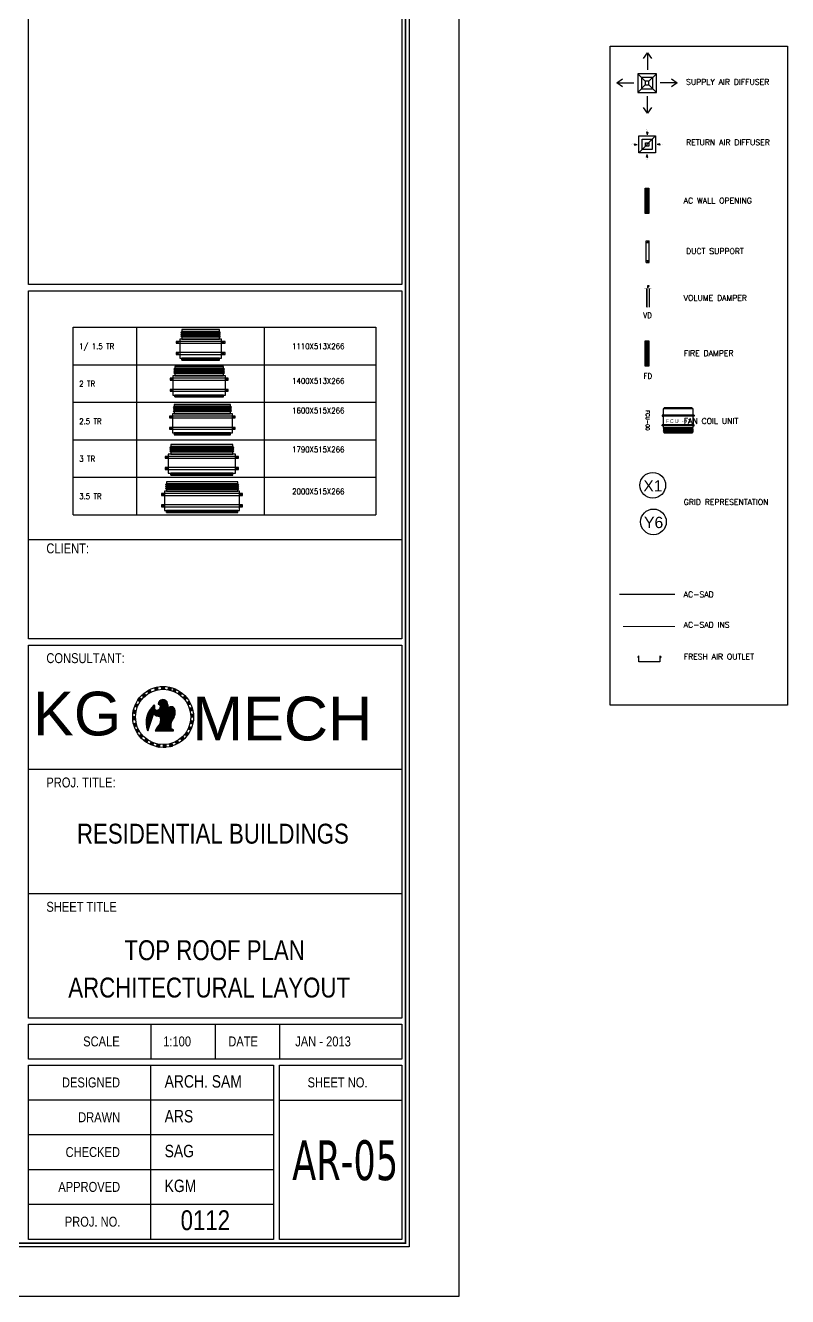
# Model space of a CAD drawing. Header units: millimetres. Extents: x -1288794 to 352264, y -1971533 to -1569871.
# Drawn here: x 64294 to 84600, y -1625558 to -1591667 of the extents above; entities that cross this region are included whole.
import ezdxf
from ezdxf.enums import TextEntityAlignment as Align

# ---------------------------------------------------------------- set-up
doc = ezdxf.new("R2010")
doc.units = ezdxf.units.MM
doc.header["$LTSCALE"] = 500
doc.linetypes.add('HIDDEN', pattern=[9.525, 6.35, -3.175])
doc.linetypes.add('HIDDEN2', pattern=[4.7625, 3.175, -1.5875])
for name, color, linetype in [('A-ANNO-SYMB', 33, 'Continuous'), ('A-ANNO-TEXT', 8, 'Continuous'), ('AC- SUIPPOR', 7, 'HIDDEN'), ('AC- VD', 5, 'Continuous'), ('AC-FAD', 6, 'Continuous'), ('AC-FAD TEXT', 6, 'Continuous'), ('AC-FD', 1, 'Continuous'), ('AC-HLTEXT', 100, 'Continuous'), ('AC-RAD DIFF', 12, 'Continuous'), ('AC-SAD', 3, 'Continuous'), ('AC-SAD TEXT', 3, 'Continuous'), ('AC-UNIT', 5, 'Continuous'), ('AC-WALL OPENING', 1, 'Continuous'), ('DAIMENTION', 32, 'Continuous'), ('DIFF- LE', 70, 'Continuous'), ('FCU-AC', 160, 'Continuous'), ('L1-E014-C22-VAC (08-08-2010)$0$ETA-AC-DAMPER', 4, 'Continuous'), ('LOGO LINE', 7, 'Continuous'), ('LOGO1LINE', 7, 'Continuous'), ('M-HANGER', 30, 'Continuous'), ('TEXT', 4, 'Continuous'), ('WALL', 42, 'Continuous')]:
    doc.layers.add(name, color=color, linetype=linetype)
doc.layers.add('FCU-BOX', color=4, linetype='Continuous', lineweight=20)
doc.layers.add('INSULATION', color=1, linetype='Continuous', lineweight=5)
doc.styles.add('ISTILO', font='sanss___.ttf', dxfattribs={"width": 0.8, "height": 400})
doc.styles.add('MKL', font='swisse.ttf')
doc.styles.add('ROMAND', font='romand')
doc.styles.add('ROMANS', font='romans.shx', dxfattribs={"width": 0.8})
doc.styles.add('SANSSERIF', font='sas_____.pfb')
doc.styles.add('TAHOMA', font='tahoma.ttf', dxfattribs={"width": 0.7})
doc.dimstyles.new('100 of DIM2', dxfattribs={"dimscale": 0, "dimtxt": 200, "dimasz": 150, "dimexe": 75, "dimexo": 200, "dimgap": 75, "dimtad": 1, "dimdec": 0, "dimrnd": 5, "dimzin": 0, "dimdsep": 46, "dimtxsty": 'ROMANS', "dimblk": 'ARCHTICK', "dimcen": 100, "dimclrd": 94, "dimclre": 94, "dimclrt": 2, "dimadec": 0, "dimazin": 0, "dimtfac": 1, "dimtdec": 0, "dimtofl": 0, "dimtmove": 2, "dimatfit": 3, "dimldrblk": 'OPEN90', "dimfxl": 75, "dimtolj": 1, "dimtzin": 0, "dimarcsym": 0})

# ---------------------------------------------------------------- blocks, each defined once
blk = doc.blocks.new('fcu 3.5 tr')
at = {"layer": 'FCU-AC'}
h = blk.add_hatch(dxfattribs=at)
h.set_pattern_fill('NET', color=3)
h.paths.add_polyline_path([(100970, -1580238), (99070, -1580238), (99070, -1580288), (100970, -1580288)])
for p, q in [((99045, -1579550), (99070, -1579525)), ((100995, -1579550), (99045, -1579550)), ((99045, -1579550), (99070, -1579575)), ((99045, -1579600), (99070, -1579575)), ((100995, -1579600), (99045, -1579600)), ((99045, -1579600), (99070, -1579625)), ((99045, -1579650), (99070, -1579625)), ((100970, -1579525), (99070, -1579525)), ((100970, -1579575), (99070, -1579575)), ((100970, -1579575), (99070, -1579575)), ((100970, -1579625), (99070, -1579625)), ((100970, -1579625), (99070, -1579625)), ((100995, -1579550), (100970, -1579525)), ((100995, -1579550), (100970, -1579575)), ((100995, -1579600), (100970, -1579575)), ((100995, -1579600), (100970, -1579625)), ((100995, -1579650), (100970, -1579625)), ((100995, -1579650), (99045, -1579650)), ((99045, -1579650), (99070, -1579675)), ((100995, -1579650), (100970, -1579675))]:
    blk.add_line(p, q, dxfattribs=at)
at = {"layer": 'FCU-AC', "color": 1}
for p, q in [((100970, -1579475), (99070, -1579475)), ((99070, -1579475), (99070, -1579525)), ((99070, -1579525), (100970, -1579525)), ((100970, -1579525), (100970, -1579475)), ((100970, -1579675), (99070, -1579675)), ((99070, -1579675), (99070, -1579725)), ((99070, -1579725), (100970, -1579725)), ((100970, -1579725), (100970, -1579675))]:
    blk.add_line(p, q, dxfattribs=at)
at = {"layer": 'FCU-AC', "color": 6}
for points in [[(98945, -1579838), (101095, -1579838), (101095, -1579788), (98945, -1579788)], [(98945, -1580138), (101095, -1580138), (101095, -1580088), (98945, -1580088)]]:
    blk.add_lwpolyline(points, close=True, dxfattribs=at)
at = {"layer": 'FCU-AC'}
blk.add_lwpolyline([(99020, -1580238), (101020, -1580238), (101020, -1579725), (99020, -1579725)], close=True, dxfattribs=at)
at = {"layer": 'FCU-AC', "color": 3}
blk.add_lwpolyline([(99070, -1580288), (100970, -1580288), (100970, -1580238), (99070, -1580238)], close=True, dxfattribs=at)
at = {"layer": 'FCU-AC', "color": 6}
for centre in [(98982, -1579813), (101057, -1579813), (98982, -1580113), (101057, -1580113)]:
    blk.add_circle(centre, 12.5, dxfattribs=at)
blk = doc.blocks.new('fcu-1    1.5 tr')
h = blk.add_hatch()
h.set_pattern_fill('NET', color=3)
h.paths.add_polyline_path([(78733, -1589179), (77733, -1589179), (77733, -1589229), (78733, -1589229)])
at = {"color": 3}
blk.add_lwpolyline([(77733, -1589229), (78733, -1589229), (78733, -1589179), (77733, -1589179)], close=True, dxfattribs=at)
at = {"layer": 'FCU-AC', "color": 1}
for p, q in [((78733, -1588416), (77733, -1588416)), ((77733, -1588416), (77733, -1588466)), ((78733, -1588466), (78733, -1588416)), ((77733, -1588466), (78733, -1588466)), ((78733, -1588616), (77733, -1588616)), ((77733, -1588616), (77733, -1588666)), ((77733, -1588666), (78733, -1588666)), ((78733, -1588666), (78733, -1588616))]:
    blk.add_line(p, q, dxfattribs=at)
at = {"layer": 'FCU-AC'}
for p, q in [((78788, -1588666), (77678, -1588666)), ((77678, -1588666), (77678, -1589179)), ((78733, -1588466), (77733, -1588466)), ((78788, -1589179), (78788, -1588666)), ((77678, -1589179), (78788, -1589179))]:
    blk.add_line(p, q, dxfattribs=at)
at = {"layer": 'FCU-AC', "color": 5}
for p, q in [((77733, -1588466), (77708, -1588491)), ((78758, -1588491), (77708, -1588491)), ((77733, -1588516), (77708, -1588491)), ((77733, -1588516), (77708, -1588541)), ((78758, -1588541), (77708, -1588541)), ((77733, -1588566), (77708, -1588541)), ((77733, -1588566), (77708, -1588591)), ((78758, -1588591), (77708, -1588591)), ((77733, -1588616), (77708, -1588591)), ((78733, -1588516), (77733, -1588516)), ((78733, -1588566), (77733, -1588566)), ((78758, -1588491), (78733, -1588466)), ((78758, -1588491), (78733, -1588516)), ((78758, -1588541), (78733, -1588516)), ((78758, -1588541), (78733, -1588566)), ((78758, -1588591), (78733, -1588566)), ((78758, -1588591), (78733, -1588616))]:
    blk.add_line(p, q, dxfattribs=at)
at = {"layer": 'FCU-AC', "color": 2}
for p, q in [((78733, -1588516), (77733, -1588516)), ((78733, -1588566), (77733, -1588566))]:
    blk.add_line(p, q, dxfattribs=at)
at = {"layer": 'FCU-AC', "color": 6}
for points in [[(77583, -1588779), (78883, -1588779), (78883, -1588729), (77583, -1588729)], [(77583, -1589079), (78883, -1589079), (78883, -1589029), (77583, -1589029)]]:
    blk.add_lwpolyline(points, close=True, dxfattribs=at)
for centre in [(77629, -1588755), (78837, -1588755), (77629, -1589055), (78837, -1589055)]:
    blk.add_circle(centre, 12.5, dxfattribs=at)
blk = doc.blocks.new('fcu 2 tr')
h = blk.add_hatch()
h.set_pattern_fill('NET', color=3)
h.paths.add_polyline_path([(80954, -1588493), (79654, -1588493), (79654, -1588543), (80954, -1588543)])
at = {"layer": 'FCU-AC'}
for p, q in [((79654, -1587780), (79629, -1587805)), ((80954, -1587780), (79654, -1587780)), ((80954, -1587780), (80979, -1587805)), ((80979, -1587805), (79629, -1587805)), ((79654, -1587830), (79629, -1587805)), ((79654, -1587830), (79629, -1587855)), ((80979, -1587855), (79629, -1587855)), ((79654, -1587880), (79629, -1587855)), ((79654, -1587880), (79629, -1587905)), ((80979, -1587905), (79629, -1587905)), ((79654, -1587930), (79629, -1587905)), ((80954, -1587830), (79654, -1587830)), ((80954, -1587830), (79654, -1587830)), ((80954, -1587880), (79654, -1587880)), ((80954, -1587880), (79654, -1587880)), ((80954, -1587830), (80979, -1587805)), ((80954, -1587830), (80979, -1587855)), ((80954, -1587880), (80979, -1587855)), ((80954, -1587880), (80979, -1587905)), ((80954, -1587930), (80979, -1587905))]:
    blk.add_line(p, q, dxfattribs=at)
at = {"layer": 'FCU-AC', "color": 1}
for p, q in [((80954, -1587730), (79654, -1587730)), ((79654, -1587730), (79654, -1587780)), ((79654, -1587780), (80954, -1587780)), ((80954, -1587780), (80954, -1587730)), ((80954, -1587930), (79654, -1587930)), ((79654, -1587930), (79654, -1587980)), ((79654, -1587980), (80954, -1587980)), ((80954, -1587980), (80954, -1587930))]:
    blk.add_line(p, q, dxfattribs=at)
at = {"layer": 'FCU-AC', "color": 6}
for points in [[(79529, -1588093), (81079, -1588093), (81079, -1588043), (79529, -1588043)], [(79529, -1588393), (81079, -1588393), (81079, -1588343), (79529, -1588343)]]:
    blk.add_lwpolyline(points, close=True, dxfattribs=at)
at = {"layer": 'FCU-AC'}
blk.add_lwpolyline([(79604, -1588493), (81004, -1588493), (81004, -1587980), (79604, -1587980)], close=True, dxfattribs=at)
at = {"layer": 'FCU-AC', "color": 3}
blk.add_lwpolyline([(79654, -1588543), (80954, -1588543), (80954, -1588493), (79654, -1588493)], close=True, dxfattribs=at)
at = {"layer": 'FCU-AC', "color": 6}
for centre in [(79566, -1588068), (81041, -1588068), (79566, -1588368), (81041, -1588368)]:
    blk.add_circle(centre, 12.5, dxfattribs=at)
blk = doc.blocks.new('fcu 2.5 tr')
h = blk.add_hatch()
h.set_pattern_fill('NET', color=3)
h.paths.add_polyline_path([(83172, -1587743), (81672, -1587743), (81672, -1587793), (83172, -1587793)])
at = {"layer": 'FCU-AC'}
for p, q in [((81672, -1587030), (81647, -1587055)), ((83197, -1587055), (81647, -1587055)), ((81672, -1587080), (81647, -1587055)), ((81672, -1587080), (81647, -1587105)), ((83172, -1587030), (81672, -1587030)), ((83172, -1587080), (81672, -1587080)), ((83172, -1587080), (81672, -1587080)), ((83197, -1587055), (83172, -1587030)), ((83197, -1587055), (83172, -1587080)), ((83197, -1587105), (83172, -1587080)), ((83197, -1587105), (81647, -1587105)), ((81672, -1587130), (81647, -1587105)), ((81672, -1587130), (81647, -1587155)), ((83197, -1587155), (81647, -1587155)), ((81672, -1587180), (81647, -1587155)), ((83172, -1587130), (81672, -1587130)), ((83172, -1587130), (81672, -1587130)), ((83197, -1587105), (83172, -1587130)), ((83197, -1587155), (83172, -1587130)), ((83197, -1587155), (83172, -1587180))]:
    blk.add_line(p, q, dxfattribs=at)
at = {"layer": 'FCU-AC', "color": 1}
for p, q in [((83172, -1586980), (81672, -1586980)), ((81672, -1586980), (81672, -1587030)), ((81672, -1587030), (83172, -1587030)), ((83172, -1587030), (83172, -1586980)), ((83172, -1587180), (81672, -1587180)), ((81672, -1587180), (81672, -1587230)), ((81672, -1587230), (83172, -1587230)), ((83172, -1587230), (83172, -1587180))]:
    blk.add_line(p, q, dxfattribs=at)
at = {"layer": 'FCU-AC', "color": 6}
for points in [[(81547, -1587343), (83297, -1587343), (83297, -1587293), (81547, -1587293)], [(81547, -1587643), (83297, -1587643), (83297, -1587593), (81547, -1587593)]]:
    blk.add_lwpolyline(points, close=True, dxfattribs=at)
at = {"layer": 'FCU-AC'}
blk.add_lwpolyline([(81622, -1587743), (83222, -1587743), (83222, -1587230), (81622, -1587230)], close=True, dxfattribs=at)
at = {"layer": 'FCU-AC', "color": 3}
blk.add_lwpolyline([(81672, -1587793), (83172, -1587793), (83172, -1587743), (81672, -1587743)], close=True, dxfattribs=at)
at = {"layer": 'FCU-AC', "color": 6}
for centre in [(81584, -1587318), (83259, -1587318), (81584, -1587618), (83259, -1587618)]:
    blk.add_circle(centre, 12.5, dxfattribs=at)
blk = doc.blocks.new('fcu 3 tr')
h = blk.add_hatch()
h.set_pattern_fill('NET', color=3)
h.paths.add_polyline_path([(86304, -1585367), (84654, -1585367), (84654, -1585417), (86304, -1585417)])
at = {"layer": 'FCU-AC'}
for p, q in [((84654, -1584654), (84629, -1584679)), ((86329, -1584679), (84629, -1584679)), ((84654, -1584704), (84629, -1584679)), ((84654, -1584704), (84629, -1584729)), ((86329, -1584729), (84629, -1584729)), ((84654, -1584754), (84629, -1584729)), ((86304, -1584654), (84654, -1584654)), ((86304, -1584704), (84654, -1584704)), ((86304, -1584704), (84654, -1584704)), ((86304, -1584654), (86329, -1584679)), ((86304, -1584704), (86329, -1584679)), ((86304, -1584704), (86329, -1584729)), ((86304, -1584754), (86329, -1584729)), ((84654, -1584754), (84629, -1584779)), ((86329, -1584779), (84629, -1584779)), ((84654, -1584804), (84629, -1584779)), ((86304, -1584754), (84654, -1584754)), ((86304, -1584754), (84654, -1584754)), ((86304, -1584754), (86329, -1584779)), ((86304, -1584804), (86329, -1584779))]:
    blk.add_line(p, q, dxfattribs=at)
at = {"layer": 'FCU-AC', "color": 1}
for p, q in [((86304, -1584604), (84654, -1584604)), ((84654, -1584604), (84654, -1584654)), ((84654, -1584654), (86304, -1584654)), ((86304, -1584654), (86304, -1584604)), ((86304, -1584804), (84654, -1584804)), ((84654, -1584804), (84654, -1584854)), ((84654, -1584854), (86304, -1584854)), ((86304, -1584854), (86304, -1584804))]:
    blk.add_line(p, q, dxfattribs=at)
at = {"layer": 'FCU-AC', "color": 6}
for points in [[(84504, -1584967), (86454, -1584967), (86454, -1584917), (84504, -1584917)], [(84504, -1585267), (86454, -1585267), (86454, -1585217), (84504, -1585217)]]:
    blk.add_lwpolyline(points, close=True, dxfattribs=at)
at = {"layer": 'FCU-AC'}
blk.add_lwpolyline([(84584, -1585367), (86374, -1585367), (86374, -1584854), (84584, -1584854)], close=True, dxfattribs=at)
at = {"layer": 'FCU-AC', "color": 3}
blk.add_lwpolyline([(84654, -1585417), (86304, -1585417), (86304, -1585367), (84654, -1585367)], close=True, dxfattribs=at)
at = {"layer": 'FCU-AC', "color": 6}
for centre in [(84544, -1584942), (86414, -1584942), (84544, -1585242), (86414, -1585242)]:
    blk.add_circle(centre, 12.5, dxfattribs=at)
blk = doc.blocks.new('R DIFF')
for points in [[(0, 483), (17, 555), (0, 555), (-17, 555)], [(-266, 225), (-338, 242), (-338, 225), (-338, 208)], [(266, 225), (337, 242), (337, 225), (337, 208)], [(0, -41), (17, -112), (0, -112), (-17, -112)]]:
    blk.add_hatch(color=1).paths.add_polyline_path(points)
at = {"color": 1}
blk.add_line((-225, 0), (225, 450), dxfattribs=at)
at = {"color": 1, "const_width": 2.25}
for points in [[(0, 712), (0, 640)], [(-18, 630), (0, 640)], [(22, 602), (-18, 630)], [(22, 602), (0, 593)], [(0, 593), (0, 555)], [(-494, 225), (-422, 225)], [(-413, 207), (-422, 225)], [(-385, 247), (-413, 207)], [(-385, 247), (-376, 225)], [(-376, 225), (-338, 225)], [(376, 225), (337, 225)], [(385, 247), (376, 225)], [(385, 247), (413, 207)], [(413, 207), (422, 225)], [(494, 225), (422, 225)], [(22, -160), (-18, -188)], [(-18, -188), (0, -197)], [(0, -151), (0, -112)], [(22, -160), (0, -151)], [(0, -269), (0, -197)]]:
    blk.add_lwpolyline(points, dxfattribs=at)
at = {"color": 1}
for points in [[(-225, 0), (-225, 450), (225, 450), (225, 0)], [(-135, 90), (-135, 360), (135, 360), (135, 90)], [(-45, 180), (-45, 270), (45, 270), (45, 180)]]:
    blk.add_lwpolyline(points, close=True, dxfattribs=at)
for points in [[(0, 555), (-17, 555), (0, 483)], [(0, 555), (17, 555), (0, 483)], [(-338, 225), (-338, 242), (-266, 225)], [(-338, 225), (-338, 208), (-266, 225)], [(337, 225), (337, 242), (266, 225)], [(337, 225), (337, 208), (266, 225)], [(0, -112), (-17, -112), (0, -41)], [(0, -112), (17, -112), (0, -41)]]:
    blk.add_lwpolyline(points, dxfattribs=at)
blk = doc.blocks.new('*U213')
at = {"layer": 'L1-E014-C22-VAC (08-08-2010)$0$ETA-AC-DAMPER', "color": 5}
for p, q in [((-33, 0), (-33, 500)), ((33, 0), (33, 500))]:
    blk.add_line(p, q, dxfattribs=at)
for points, const_width in [([(-91, 500), (91, 500)], 1.82), ([(0, 0), (0, 514)], 1.5), ([(-91, 0), (91, 0)], 1.82), ([(-48, 0), (-48, -20), (48, -20), (48, 0)], 1.5)]:
    blk.add_lwpolyline(points, dxfattribs=dict(at, const_width=const_width))
at = {"layer": 'L1-E014-C22-VAC (08-08-2010)$0$ETA-AC-DAMPER', "color": 5, "const_width": 1.82}
blk.add_lwpolyline([(75, 500), (75, 0), (-75, 0), (-75, 500)], close=True, dxfattribs=at)
at = {"layer": 'L1-E014-C22-VAC (08-08-2010)$0$ETA-AC-DAMPER', "color": 5}
blk.add_lwpolyline([(6, -20), (6, -62), (40, -62), (40, -72), (-6, -72), (-6, -20)], dxfattribs=at)
blk = doc.blocks.new('*U214')
at = {"color": 41, "linetype": 'HIDDEN2'}
for p, q in [((-38, -265), (-38, 313)), ((37, -265), (37, 313)), ((42, -265), (42, 313))]:
    blk.add_line(p, q, dxfattribs=at)
at = {"color": 41}
for p, q in [((42, 313), (-38, 313)), ((42, 263), (-38, 263)), ((42, -215), (-38, -215)), ((42, -265), (-38, -265))]:
    blk.add_line(p, q, dxfattribs=at)
for centre in [(0, 288), (0, -240)]:
    blk.add_circle(centre, 12.5, dxfattribs=at)
blk = doc.blocks.new('_ArchTick')
at = {"color": 0, "linetype": 'ByBlock', "const_width": 0.15}
blk.add_lwpolyline([(-0.5, -0.5), (0.5, 0.5)], dxfattribs=at)
blk = doc.blocks.new('A$C44FB0367')
at = {"layer": 'WALL', "ltscale": 30}
h = blk.add_hatch(dxfattribs=at)
h.set_pattern_fill('NET3', color=2, scale=100, style=0)
h.set_pattern_definition([(0, (19935.246, -11666.627), (0, 12.5), []), (60, (19935.246, -11666.627), (-10.8253175, 6.25), []), (120, (19935.246, -11666.627), (-10.8253175, -6.25), [])])
h.paths.add_polyline_path([(775, 250), (775, 275), (25, 275), (25, 250)])
at = {"layer": 'WALL', "color": 5, "ltscale": 30}
for p, q in [((25, 250), (25, 275)), ((25, 275), (775, 275)), ((775, 250), (775, 275))]:
    blk.add_line(p, q, dxfattribs=at)
at = {"layer": 'WALL', "color": 8, "ltscale": 30}
for p, q in [((25, -275), (0, -287.5)), ((0, -287.5), (25, -300)), ((25, -300), (0, -312.5)), ((0, -312.5), (25, -325)), ((25, -325), (0, -337.5)), ((0, -337.5), (25, -350)), ((25, -250), (25, -275)), ((25, -250), (25, -275)), ((25, -275), (775, -275)), ((25, -300), (775, -300)), ((25, -325), (775, -325)), ((775, -250), (775, -275)), ((775, -275), (800, -287.5)), ((800, -287.5), (775, -300)), ((775, -300), (800, -312.5)), ((800, -312.5), (775, -325)), ((775, -325), (800, -337.5)), ((800, -337.5), (775, -350)), ((25, -350), (0, -362.5)), ((0, -362.5), (25, -375)), ((25, -350), (775, -350)), ((25, -375), (775, -375)), ((25, -375), (25, -400)), ((25, -400), (775, -400)), ((775, -350), (800, -362.5)), ((800, -362.5), (775, -375)), ((775, -375), (775, -400))]:
    blk.add_line(p, q, dxfattribs=at)
at = {"layer": 'WALL', "color": 5, "ltscale": 30}
blk.add_lwpolyline([(0, 250), (800, 250), (800, -250), (0, -250)], close=True, dxfattribs=at)
blk = doc.blocks.new('A$C5F1D0244')
at = {"layer": 'AC- SUIPPOR', "ltscale": 5}
for p, q in [((-25, 425), (-25, -425)), ((0, 425), (0, -425))]:
    blk.add_line(p, q, dxfattribs=at)
at = {"layer": 'AC- SUIPPOR', "ltscale": 30}
for points in [[(-25, 400), (0, 400), (0, 425), (-25, 425)], [(-25, -400), (0, -400), (0, -425), (-25, -425)]]:
    blk.add_lwpolyline(points, close=True, dxfattribs=at)
for centre in [(-12.5, 412.5), (-12.5, -412.5)]:
    blk.add_circle(centre, 5, dxfattribs=at)
blk = doc.blocks.new('fcu 001')
at = {"ltscale": 30, "xscale": -1, "rotation": 270}
blk.add_blockref('A$C5F1D0244', (400, -168), dxfattribs=at)
at = {"ltscale": 30, "rotation": 270}
blk.add_blockref('A$C5F1D0244', (400, -449), dxfattribs=at)
at = {"layer": 'AC-UNIT', "color": 6, "ltscale": 30, "xscale": -1}
blk.add_blockref('A$C44FB0367', (800, -250), dxfattribs=at)
at = {"layer": 'TEXT', "color": 7, "ltscale": 30, "insert": (412, -326), "char_height": 100, "width": 1009.13, "attachment_point": 5}
blk.add_mtext('{\\fSansSerif|b0|i0|c2|p2;\\T1.3;FCU -03}', dxfattribs=at)
blk = doc.blocks.new('A$C14952670')
at = {"layer": 'AC-FAD', "linetype": 'ByBlock'}
for p, q in [((29, 136), (0, 105)), ((30, 159), (1, 128)), ((30, 0), (30, 159)), ((589, 0), (30, 0)), ((589, 159), (589, 0)), ((589, 159), (619, 129)), ((589, 144), (619, 114))]:
    blk.add_line(p, q, dxfattribs=at)
blk = doc.blocks.new('DIFF')
at = {"layer": 'DIFF- LE', "color": 4}
for p, q in [((0, 50), (-200, 250)), ((100, 50), (300, 250)), ((0, -50), (-200, -250)), ((100, -50), (300, -250))]:
    blk.add_line(p, q, dxfattribs=at)
for points in [[(-200, -250), (300, -250), (300, 250), (-200, 250)], [(-100, -150), (200, -150), (200, 150), (-100, 150)], [(0, -50), (100, -50), (100, 50), (0, 50)]]:
    blk.add_lwpolyline(points, close=True, dxfattribs=at)
for points in [[(58, 804), (58, 350)], [(-754, 8), (-300, 8)], [(854, 8), (400, 8)], [(58, -804), (58, -350)]]:
    blk.add_leader(points, dimstyle='100 of DIM2', override={"dimscale": 1, "dimtad": 0, "dimclrd": 4, "dimfxl": 0.2}, dxfattribs=at)

msp = doc.modelspace()

# ---------------------------------------------------------------- hatches: boundary and pattern name
h = msp.add_hatch()
h.set_pattern_fill('ANSI36', color=6, scale=36.666455, angle=38.57143, style=0)
h.set_pattern_definition([(83.57143, (69043.2913, -1612851.981), (-3.656445, 8.4835216), [11.458267, -2.291653, 0, -2.291653])])
h.paths.add_polyline_path([(67458, -1609469.3, 0.0225273), (67403, -1609517.4), (67448.9, -1609575, -0.0247745), (67503.7, -1609526.6)])
h = msp.add_hatch()
h.set_pattern_fill('ANSI36', color=6, scale=36.666455, angle=25.71429, style=0)
h.set_pattern_definition([(70.71429, (68404.6116, -1613023.313), (-1.677009, 9.0844575), [11.458267, -2.291653, 0, -2.291653])])
h.paths.add_polyline_path([(67611.7, -1609372.7, 0.0225273), (67547.4, -1609407.3), (67579.4, -1609473.7, -0.0247745), (67643.6, -1609438.8)])
h = msp.add_hatch()
h.set_pattern_fill('ANSI36', color=6, scale=36.666455, angle=167.14286, style=0)
h.set_pattern_definition([(212.14286, (69396.6434, -1607556.7464), (-4.352928, -8.148113), [11.458267, -2.291653, 0, -2.291653])])
h.paths.add_polyline_path([(67740.4, -1609323.8, -0.0225273), (67812.3, -1609310.8), (67828.7, -1609382.6, 0.0247745), (67756.7, -1609395.3)])
h = msp.add_hatch()
h.set_pattern_fill('ANSI36', color=6, scale=36.666455, angle=180, style=0)
h.set_pattern_definition([(225, (68798.113, -1607281.373), (-2.4306655, -8.91244), [11.458267, -2.291653, 0, -2.291653])])
h.paths.add_polyline_path([(67928.5, -1609292.4, -0.0225273), (68001.5, -1609295.7), (68001.5, -1609369.3, 0.0247745), (67928.5, -1609365.7)])
h = msp.add_hatch()
h.set_pattern_fill('ANSI36', color=6, scale=36.666455, angle=-167.14286, style=0)
h.set_pattern_definition([(237.85714, (68155.153, -1607151.5703), (-0.386519, -9.229861), [11.458267, -2.291653, 0, -2.291653])])
h.paths.add_polyline_path([(68115.8, -1609305.6, -0.0225273), (68186.2, -1609325.1), (68169.8, -1609396.9, 0.0247745), (68099.5, -1609377.1)])
h = msp.add_hatch()
h.set_pattern_fill('ANSI36', color=6, scale=36.666455, angle=-25.71429, style=0)
h.set_pattern_definition([(19.28571, (65955.7244, -1612268.7086), (6.056917, 6.975205), [11.458267, -2.291653, 0, -2.291653])])
h.paths.add_polyline_path([(68315.6, -1609372.7, 0.0225273), (68248.4, -1609344), (68216.4, -1609410.4, -0.0247745), (68283.7, -1609438.8)])
h = msp.add_hatch()
h.set_pattern_fill('ANSI36', color=6, scale=36.666455, angle=-38.57143, style=0)
h.set_pattern_definition([(6.42857, (65524.2467, -1611767.6162), (7.4571865, 5.452531), [11.458267, -2.291653, 0, -2.291653])])
h.paths.add_polyline_path([(68469.3, -1609469.3, 0.0225273), (68410.2, -1609426.4), (68364.3, -1609484, -0.0247745), (68423.6, -1609526.6)])
h = msp.add_hatch()
h.set_pattern_fill('ANSI36', color=6, scale=36.666455, angle=64.28571, style=0)
h.set_pattern_definition([(109.28571, (70128.9253, -1612111.3474), (-6.975205, 6.056917), [11.458267, -2.291653, 0, -2.291653])])
h.paths.add_polyline_path([(67232.9, -1609751.5, 0.0225273), (67204.2, -1609818.7), (67270.6, -1609850.7, -0.0247745), (67299, -1609783.3)])
h = msp.add_hatch()
h.set_pattern_fill('ANSI36', color=6, scale=36.666455, angle=51.42857, style=0)
h.set_pattern_definition([(96.42857, (69627.833, -1612542.825), (-5.452531, 7.4571865), [11.458267, -2.291653, 0, -2.291653])])
h.paths.add_polyline_path([(67329.5, -1609597.7, 0.0225273), (67286.6, -1609656.8), (67344.2, -1609702.8, -0.0247745), (67386.9, -1609643.5)])
h = msp.add_hatch()
h.set_pattern_fill('ANSI31', color=6, scale=36.45, style=0)
h.set_pattern_definition([(45, (67380.0955, -1612372.7675), (-3.221755, 3.221755), [])])
h.paths.add_polyline_path([(67886.8, -1610277, 0.1070133), (67752.1, -1610477.1), (68233.6, -1610477.1, 0.3835303), (68240.6, -1610470.8, 0.674478), (68183.9, -1610440.5), (68168.4, -1610396.6, -0.1268388), (68194, -1610211.5, 0.2280769), (68280.8, -1609930.5, 0.6975506), (68100.7, -1609870.1, 0.0308659), (68080.8, -1609736.4, 0.880226), (67834.7, -1609767.6), (67856.7, -1609767, -1.0270626), (67744, -1609900.3), (67744, -1609811.2, 0.3506469), (67725.6, -1609788.2, 0.2389572), (67717.3, -1609790.3, 0.3170491), (67551, -1610469, 0.7037758), (67559.9, -1610468.7), (67707.8, -1610014.5, 0.26839), (67875.9, -1610081.5, -0.1721045)])
h = msp.add_hatch()
h.set_pattern_fill('ANSI36', color=6, scale=36.666455, angle=-51.42857, style=0)
h.set_pattern_definition([(353.57143, (65215.0907, -1611183.0745), (8.4835216, 3.656445), [11.458267, -2.291653, 0, -2.291653])])
h.paths.add_polyline_path([(68597.8, -1609597.7, 0.0225273), (68549.7, -1609542.7), (68492.1, -1609588.7, -0.0247745), (68540.4, -1609643.5)])
h = msp.add_hatch()
h.set_pattern_fill('ANSI36', color=6, scale=36.666455, angle=-64.28571, style=0)
h.set_pattern_definition([(340.71429, (65043.7586, -1610544.395), (9.0844575, 1.677009), [11.458267, -2.291653, 0, -2.291653])])
h.paths.add_polyline_path([(68694.4, -1609751.5, 0.0225273), (68659.8, -1609687.2), (68593.4, -1609719.2, -0.0247745), (68628.3, -1609783.3)])
h = msp.add_hatch()
h.set_pattern_fill('ANSI36', color=6, scale=36.666455, angle=90, style=0)
h.set_pattern_definition([(135, (70785.699, -1610973.0206), (-8.9124403, 2.4306655), [11.458267, -2.291653, 0, -2.291653])])
h.paths.add_polyline_path([(67152.6, -1610103.4, 0.0225273), (67155.9, -1610176.4), (67229.5, -1610176.4, -0.0247745), (67225.9, -1610103.4)])
h = msp.add_hatch()
h.set_pattern_fill('ANSI36', color=6, scale=36.666455, angle=77.14286, style=0)
h.set_pattern_definition([(122.14286, (70521.4414, -1611579.1843), (-8.148113, 4.352928), [11.458267, -2.291653, 0, -2.291653])])
h.paths.add_polyline_path([(67172.9, -1609922.9, 0.0225273), (67159.9, -1609994.8), (67231.7, -1610011.2, -0.0247745), (67244.4, -1609939.3)])
h = msp.add_hatch()
h.set_pattern_fill('ANSI36', color=6, scale=36.666455, angle=-77.14286, style=0)
h.set_pattern_definition([(327.85714, (65018.842, -1609883.603), (9.229861, -0.386519), [11.458267, -2.291653, 0, -2.291653])])
h.paths.add_polyline_path([(68754.4, -1609922.9, 0.0225273), (68734.9, -1609852.5), (68663.1, -1609868.9, -0.0247745), (68682.9, -1609939.3)])
h = msp.add_hatch()
h.set_pattern_fill('ANSI36', color=6, scale=36.666455, angle=-90, style=0)
h.set_pattern_definition([(315, (65141.5897, -1609233.8344), (8.9124403, -2.4306655), [11.458267, -2.291653, 0, -2.291653])])
h.paths.add_polyline_path([(68774.7, -1610103.4, 0.0225273), (68771.4, -1610030.5), (68697.8, -1610030.5, -0.0247745), (68701.4, -1610103.4)])
h = msp.add_hatch()
h.set_pattern_fill('ANSI36', color=6, scale=36.666455, angle=102.85714, style=0)
h.set_pattern_definition([(147.85714, (70908.4467, -1610323.252), (-9.229861, 0.386519), [11.458267, -2.291653, 0, -2.291653])])
h.paths.add_polyline_path([(67172.9, -1610283.9, 0.0225273), (67192.4, -1610354.3), (67264.2, -1610337.9, -0.0247745), (67244.4, -1610267.6)])
h = msp.add_hatch()
h.set_pattern_fill('ANSI36', color=6, scale=36.666455, angle=115.71429, style=0)
h.set_pattern_definition([(160.71429, (70883.53, -1609662.46), (-9.0844575, -1.677009), [11.458267, -2.291653, 0, -2.291653])])
h.paths.add_polyline_path([(67232.9, -1610455.3, 0.0225273), (67267.5, -1610519.7), (67333.9, -1610487.7, -0.0247745), (67299, -1610423.5)])
h = msp.add_hatch()
h.set_pattern_fill('ANSI36', color=6, scale=36.666455, angle=-115.71429, style=0)
h.set_pattern_definition([(289.28571, (65798.363, -1608095.5076), (6.975205, -6.056917), [11.458267, -2.291653, 0, -2.291653])])
h.paths.add_polyline_path([(68694.4, -1610455.3, 0.0225273), (68723.1, -1610388.2), (68656.7, -1610356.2, -0.0247745), (68628.3, -1610423.5)])
h = msp.add_hatch()
h.set_pattern_fill('ANSI36', color=6, scale=36.666455, angle=-102.85714, style=0)
h.set_pattern_definition([(302.14286, (65405.847, -1608627.6707), (8.148113, -4.352928), [11.458267, -2.291653, 0, -2.291653])])
h.paths.add_polyline_path([(68754.4, -1610283.9, 0.0225273), (68767.4, -1610212), (68695.6, -1610195.6, -0.0247745), (68682.9, -1610267.6)])
h = msp.add_hatch()
h.set_pattern_fill('ANSI36', color=6, scale=36.666455, angle=128.57143, style=0)
h.set_pattern_definition([(173.57143, (70712.198, -1609023.7805), (-8.4835216, -3.656445), [11.458267, -2.291653, 0, -2.291653])])
h.paths.add_polyline_path([(67329.5, -1610609.1, 0.0225273), (67377.6, -1610664.1), (67435.2, -1610618.2, -0.0247745), (67386.9, -1610563.4)])
h = msp.add_hatch()
h.set_pattern_fill('ANSI36', color=6, scale=36.666455, angle=141.42857, style=0)
h.set_pattern_definition([(186.42857, (70403.042, -1608439.239), (-7.4571865, -5.452531), [11.458267, -2.291653, 0, -2.291653])])
h.paths.add_polyline_path([(67458, -1610737.5, 0.0225273), (67517.1, -1610780.5), (67563, -1610722.9, -0.0247745), (67503.7, -1610680.2)])
h = msp.add_hatch()
h.set_pattern_fill('ANSI36', color=6, scale=36.666455, angle=154.28571, style=0)
h.set_pattern_definition([(199.28571, (69971.564, -1607938.1465), (-6.056917, -6.975205), [11.458267, -2.291653, 0, -2.291653])])
h.paths.add_polyline_path([(67611.7, -1610834.2, 0.0225273), (67678.9, -1610862.9), (67710.9, -1610796.5, -0.0247745), (67643.6, -1610768.1)])
h = msp.add_hatch()
h.set_pattern_fill('ANSI36', color=6, scale=36.666455, angle=167.14286, style=0)
h.set_pattern_definition([(212.14286, (69439.401, -1607545.6304), (-4.352928, -8.148113), [11.458267, -2.291653, 0, -2.291653])])
h.paths.add_polyline_path([(67783.2, -1610894.2, 0.0225273), (67855, -1610907.2), (67871.4, -1610835.4, -0.0247745), (67799.5, -1610822.7)])
h = msp.add_hatch()
h.set_pattern_fill('ANSI36', color=6, scale=36.666455, angle=-167.14286, style=0)
h.set_pattern_definition([(237.85714, (68183.4686, -1607158.625), (-0.386519, -9.229861), [11.458267, -2.291653, 0, -2.291653])])
h.paths.add_polyline_path([(68144.1, -1610894.2, 0.0225273), (68214.5, -1610874.7), (68198.1, -1610802.9, -0.0247745), (68127.8, -1610822.7)])
h = msp.add_hatch()
h.set_pattern_fill('ANSI36', color=6, scale=36.666455, angle=-154.28571, style=0)
h.set_pattern_definition([(250.71429, (67522.677, -1607183.542), (1.677009, -9.0844575), [11.458267, -2.291653, 0, -2.291653])])
h.paths.add_polyline_path([(68315.6, -1610834.2, 0.0225273), (68379.9, -1610799.5), (68347.9, -1610733.2, -0.0247745), (68283.7, -1610768.1)])
h = msp.add_hatch()
h.set_pattern_fill('ANSI36', color=6, scale=36.666455, angle=-141.42857, style=0)
h.set_pattern_definition([(263.57143, (66883.9973, -1607354.874), (3.656445, -8.4835216), [11.458267, -2.291653, 0, -2.291653])])
h.paths.add_polyline_path([(68469.3, -1610737.5, 0.0225273), (68524.3, -1610689.5), (68478.4, -1610631.9, -0.0247745), (68423.6, -1610680.2)])
h = msp.add_hatch()
h.set_pattern_fill('ANSI36', color=6, scale=36.666455, angle=-128.57143, style=0)
h.set_pattern_definition([(276.42857, (66299.4556, -1607664.03), (5.452531, -7.4571865), [11.458267, -2.291653, 0, -2.291653])])
h.paths.add_polyline_path([(68597.8, -1610609.1, 0.0225273), (68640.7, -1610550), (68583.1, -1610504.1, -0.0247745), (68540.4, -1610563.4)])
h = msp.add_hatch()
h.set_pattern_fill('ANSI36', color=6, scale=36.666455, angle=180, style=0)
h.set_pattern_definition([(225, (68833.2374, -1607281.373), (-2.4306655, -8.9124403), [11.458267, -2.291653, 0, -2.291653])])
h.paths.add_polyline_path([(67963.6, -1610914.5, 0.0225273), (68036.6, -1610911.2), (68036.6, -1610837.5, -0.0247745), (67963.6, -1610841.2)])
at = {"layer": 'AC-FD', "linetype": 'ByBlock'}
h = msp.add_hatch(dxfattribs=at)
h.set_pattern_fill('ANSI31', color=256, scale=5, style=0)
h.set_pattern_definition([(45, (18864.337, -8779.736), (-11.22532015, 11.22532015), [])])
h.paths.add_polyline_path([(80804.3, -1600749.7), (80904.3, -1600749.7), (80904.3, -1600079.7), (80804.3, -1600079.7)])
at = {"layer": 'AC-WALL OPENING', "linetype": 'ByBlock'}
h = msp.add_hatch(dxfattribs=at)
h.set_pattern_fill('ANSI31', color=256, scale=5, style=0)
h.set_pattern_definition([(45, (18864.337, -4710.58), (-11.22532015, 11.22532015), [])])
h.paths.add_polyline_path([(80804.3, -1596680.6), (80904.3, -1596680.6), (80904.3, -1596010.6), (80804.3, -1596010.6)])

# ---------------------------------------------------------------- linework, layer by layer
at = {"color": 6}
for p, q in [((67503.7, -1609526.6), (67458, -1609469.3)), ((67503.7, -1609526.6), (67458, -1609469.3)), ((67579.4, -1609473.7), (67547.6, -1609407.6)), ((67579.4, -1609473.7), (67547.6, -1609407.6)), ((67643.6, -1609438.8), (67611.7, -1609372.7)), ((67643.6, -1609438.8), (67611.7, -1609372.7)), ((67756.7, -1609395.3), (67740.4, -1609323.8)), ((67756.7, -1609395.3), (67740.4, -1609323.8)), ((67828.7, -1609382.6), (67812.4, -1609311.1)), ((67928.5, -1609365.7), (67928.5, -1609292.4)), ((67928.5, -1609365.7), (67928.5, -1609292.4)), ((68001.5, -1609369.3), (68001.5, -1609296)), ((68001.5, -1609369.3), (68001.5, -1609296)), ((68099.5, -1609377.1), (68115.8, -1609305.6)), ((68099.5, -1609377.1), (68115.8, -1609305.6)), ((68169.8, -1609396.9), (68186.1, -1609325.4)), ((68169.8, -1609396.9), (68186.1, -1609325.4)), ((68283.7, -1609438.8), (68315.6, -1609372.7)), ((68283.7, -1609438.8), (68315.6, -1609372.7)), ((68364.3, -1609484), (68410, -1609426.6)), ((68364.3, -1609484), (68410, -1609426.6)), ((68423.6, -1609526.6), (68469.3, -1609469.3)), ((68423.6, -1609526.6), (68469.3, -1609469.3)), ((67299, -1609783.3), (67232.9, -1609751.5)), ((67299, -1609783.3), (67232.9, -1609751.5)), ((67344.2, -1609702.8), (67286.9, -1609657)), ((67344.2, -1609702.8), (67286.9, -1609657)), ((67386.9, -1609643.5), (67329.5, -1609597.7)), ((67386.9, -1609643.5), (67329.5, -1609597.7)), ((67448.9, -1609575), (67403.2, -1609517.6)), ((67448.9, -1609575), (67403.2, -1609517.6)), ((67744, -1609900.3), (67744, -1609811.2)), ((67834.7, -1609767.6), (67856.7, -1609767)), ((68492.1, -1609588.7), (68549.4, -1609542.9)), ((68492.1, -1609588.7), (68549.4, -1609542.9)), ((68540.4, -1609643.5), (68597.8, -1609597.7)), ((68540.4, -1609643.5), (68597.8, -1609597.7)), ((68593.4, -1609719.2), (68659.5, -1609687.3)), ((68593.4, -1609719.2), (68659.5, -1609687.3)), ((68628.3, -1609783.3), (68694.4, -1609751.5)), ((68628.3, -1609783.3), (68694.4, -1609751.5)), ((67225.9, -1610103.4), (67152.6, -1610103.4)), ((67225.9, -1610103.4), (67152.6, -1610103.4)), ((67231.7, -1610011.2), (67160.2, -1609994.9)), ((67231.7, -1610011.2), (67160.2, -1609994.9)), ((67244.4, -1609939.3), (67172.9, -1609922.9)), ((67244.4, -1609939.3), (67172.9, -1609922.9)), ((67270.6, -1609850.7), (67204.5, -1609818.8)), ((67270.6, -1609850.7), (67204.5, -1609818.8)), ((67707.8, -1610014.5), (67559.9, -1610468.7)), ((68663.1, -1609868.9), (68734.6, -1609852.6)), ((68663.1, -1609868.9), (68734.6, -1609852.6)), ((68682.9, -1609939.3), (68754.4, -1609922.9)), ((68682.9, -1609939.3), (68754.4, -1609922.9)), ((68697.8, -1610030.5), (68771.1, -1610030.5)), ((68697.8, -1610030.5), (68771.1, -1610030.5)), ((68701.4, -1610103.4), (68774.7, -1610103.4)), ((68701.4, -1610103.4), (68774.7, -1610103.4)), ((67229.5, -1610176.4), (67156.2, -1610176.4)), ((67229.5, -1610176.4), (67156.2, -1610176.4)), ((67244.4, -1610267.6), (67172.9, -1610283.9)), ((67244.4, -1610267.6), (67172.9, -1610283.9)), ((67264.2, -1610337.9), (67192.7, -1610354.2)), ((67264.2, -1610337.9), (67192.7, -1610354.2)), ((67299, -1610423.5), (67232.9, -1610455.3)), ((67299, -1610423.5), (67232.9, -1610455.3)), ((67333.9, -1610487.7), (67267.8, -1610519.5)), ((67333.9, -1610487.7), (67267.8, -1610519.5)), ((67752.1, -1610477.1), (68233.6, -1610477.1)), ((68168.4, -1610396.6), (68183.9, -1610440.5)), ((68628.3, -1610423.5), (68694.4, -1610455.3)), ((68628.3, -1610423.5), (68694.4, -1610455.3)), ((68656.7, -1610356.2), (68722.8, -1610388)), ((68656.7, -1610356.2), (68722.8, -1610388)), ((68682.9, -1610267.6), (68754.4, -1610283.9)), ((68682.9, -1610267.6), (68754.4, -1610283.9)), ((68695.6, -1610195.6), (68767.1, -1610212)), ((68695.6, -1610195.6), (68767.1, -1610212)), ((67386.9, -1610563.4), (67329.5, -1610609.1)), ((67386.9, -1610563.4), (67329.5, -1610609.1)), ((67435.2, -1610618.2), (67377.9, -1610663.9)), ((67435.2, -1610618.2), (67377.9, -1610663.9)), ((67503.7, -1610680.2), (67458, -1610737.5)), ((67503.7, -1610680.2), (67458, -1610737.5)), ((67563, -1610722.9), (67517.3, -1610780.2)), ((67563, -1610722.9), (67517.3, -1610780.2)), ((67643.6, -1610768.1), (67611.7, -1610834.2)), ((67643.6, -1610768.1), (67611.7, -1610834.2)), ((67710.9, -1610796.5), (67679.1, -1610862.6)), ((67710.9, -1610796.5), (67679.1, -1610862.6)), ((67799.5, -1610822.7), (67783.2, -1610894.2)), ((67799.5, -1610822.7), (67783.2, -1610894.2)), ((68127.8, -1610822.7), (68144.1, -1610894.2)), ((68127.8, -1610822.7), (68144.1, -1610894.2)), ((68198.1, -1610802.9), (68214.5, -1610874.4)), ((68198.1, -1610802.9), (68214.5, -1610874.4)), ((68283.7, -1610768.1), (68315.6, -1610834.2)), ((68283.7, -1610768.1), (68315.6, -1610834.2)), ((68347.9, -1610733.2), (68379.7, -1610799.3)), ((68347.9, -1610733.2), (68379.7, -1610799.3)), ((68423.6, -1610680.2), (68469.3, -1610737.5)), ((68423.6, -1610680.2), (68469.3, -1610737.5)), ((68478.4, -1610631.9), (68524.1, -1610689.2)), ((68478.4, -1610631.9), (68524.1, -1610689.2)), ((68540.4, -1610563.4), (68597.8, -1610609.1)), ((68540.4, -1610563.4), (68597.8, -1610609.1)), ((68583.1, -1610504.1), (68640.4, -1610549.8)), ((68583.1, -1610504.1), (68640.4, -1610549.8)), ((67871.4, -1610835.4), (67855.1, -1610906.9)), ((67871.4, -1610835.4), (67855.1, -1610906.9)), ((67963.6, -1610841.2), (67963.6, -1610914.5)), ((67963.6, -1610841.2), (67963.6, -1610914.5)), ((68036.6, -1610837.5), (68036.6, -1610910.9)), ((68036.6, -1610837.5), (68036.6, -1610910.9))]:
    msp.add_line(p, q, dxfattribs=at)
for radius in [811.1, 737.7]:
    msp.add_circle((67963.6, -1610103.4), radius, dxfattribs=at)
for centre, radius, start, end in [((68115.5, -1610247.6), 606.4, 131.04915, 201.41384), ((67723.5, -1609797.4), 9.44, 77.29223, 131.04915), ((67720.4, -1609811.2), 23.6, 0, 77.29223), ((67802.1, -1609835.2), 87.3, 228.24948, 51.30904), ((67959.8, -1609767.8), 125, 8.86708, 179.93696), ((67009.3, -1609964.5), 1095.5, 4.94242, 12.01413), ((67849.8, -1609902.7), 180.7, 218.21967, 278.31391), ((67605.8, -1610194.6), 292.9, 343.66509, 22.72588), ((68179.6, -1609933.4), 101.2, 1.6654, 141.2563), ((67945.3, -1609980.8), 339.2, 317.14623, 8.5385), ((67555.4, -1610467.3), 4.72, 201.41384, 341.96166), ((68281.7, -1610688.2), 570.1, 133.83872, 158.27138), ((68540, -1610353.7), 374.1, 157.66136, 186.57627), ((68206.1, -1610467.2), 34.7, 353.93332, 129.92852), ((68233.6, -1610470.1), 7.08, 270, 353.93332)]:
    msp.add_arc(centre, radius, start, end, dxfattribs=at)
at = {"layer": 'A-ANNO-SYMB', "ltscale": 3}
for centre in [(81008.8, -1603927.6), (81027.8, -1604904.1)]:
    msp.add_circle(centre, 342.2, dxfattribs=at)
at = {"layer": 'AC-FAD TEXT', "color": 2, "linetype": 'ByBlock'}
msp.add_line((84600.4, -1592224.1), (84600.4, -1609790.7), dxfattribs=at)
msp.add_lwpolyline([(79873, -1592224.1), (84600.4, -1592224.1), (84600.4, -1609790.7), (79873, -1609790.7)], close=True, dxfattribs=at)
at = {"layer": 'AC-FD', "linetype": 'ByBlock'}
msp.add_lwpolyline([(80804.3, -1600079.7), (80904.3, -1600079.7), (80904.3, -1600749.7), (80804.3, -1600749.7)], close=True, dxfattribs=at)
at = {"layer": 'AC-SAD'}
msp.add_line((81599.3, -1606841.8), (80126.2, -1606841.8), dxfattribs=at)
at = {"layer": 'AC-WALL OPENING', "linetype": 'ByBlock'}
msp.add_lwpolyline([(80804.3, -1596010.6), (80904.3, -1596010.6), (80904.3, -1596680.6), (80804.3, -1596680.6)], close=True, dxfattribs=at)
at = {"layer": 'DAIMENTION', "color": 3}
msp.add_line((73633.6, -1599712.3), (73633.6, -1604712.3), dxfattribs=at)
at = {"layer": 'FCU-AC', "color": 3}
for p, q in [((65568.6, -1599712.3), (73633.6, -1599712.3)), ((65568.6, -1604712.3), (65568.6, -1599712.3)), ((67265.3, -1604712.3), (67265.3, -1599712.3)), ((70652.3, -1599712.3), (70652.3, -1604712.3)), ((65568.6, -1600712.3), (73633.6, -1600712.3)), ((65568.6, -1601712.3), (73633.6, -1601712.3)), ((65568.6, -1602712.3), (73633.6, -1602712.3)), ((65568.6, -1603712.3), (73633.6, -1603712.3)), ((65568.6, -1604712.3), (73633.6, -1604712.3))]:
    msp.add_line(p, q, dxfattribs=at)
at = {"layer": 'INSULATION', "color": 1, "linetype": 'HIDDEN2'}
msp.add_line((81599.3, -1607691.2), (80221.6, -1607691.2), dxfattribs=at)
at = {"layer": 'LOGO LINE'}
msp.add_line((64377.3, -1605371.3), (74321.5, -1605371.3), dxfattribs=at)
msp.add_lwpolyline([(75846.1, -1625558), (-2911.9, -1625558), (-2911.9, -1569870.5), (75846.1, -1569870.5)], close=True, dxfattribs=at)
at = {"layer": 'LOGO1LINE'}
for p, q in [((74321.5, -1611503.6), (64377.3, -1611503.6)), ((74321.5, -1614818.3), (64377.3, -1614818.3)), ((67638.3, -1618298.8), (67638.3, -1619226.9)), ((69351.7, -1618298.8), (69351.7, -1619226.9)), ((71065.1, -1618298.8), (71065.1, -1619226.9)), ((67638.3, -1624033.3), (67638.3, -1619392.6)), ((70899.3, -1620320.8), (64377.3, -1620320.8)), ((71065.1, -1620320.8), (74321.5, -1620320.8)), ((67638.3, -1621248.9), (64377.3, -1621248.9)), ((70899.3, -1621248.9), (67638.3, -1621248.9)), ((70899.3, -1622177), (64377.3, -1622177)), ((70899.3, -1623105.1), (64377.3, -1623105.1))]:
    msp.add_line(p, q, dxfattribs=at)
for points in [[(74520.2, -1624232.1), (-1586, -1624232.1), (-1586, -1571196.4), (74520.2, -1571196.4)], [(74321.5, -1598576.1), (64377.3, -1598576.1), (64377.3, -1582963.7), (74321.5, -1582963.7)], [(74321.5, -1608023.1), (64377.3, -1608023.1), (64377.3, -1598741.9), (74321.5, -1598741.9)], [(74321.5, -1618133), (64377.3, -1618133), (64377.3, -1608188.8), (74321.5, -1608188.8)], [(74321.5, -1619226.9), (64377.3, -1619226.9), (64377.3, -1618298.8), (74321.5, -1618298.8)], [(70899.3, -1624033.3), (64377.3, -1624033.3), (64377.3, -1619392.6), (70899.3, -1619392.6)], [(74321.5, -1624033.3), (71065.1, -1624033.3), (71065.1, -1619392.6), (74321.5, -1619392.6)]]:
    msp.add_lwpolyline(points, close=True, dxfattribs=at)
at = {"layer": 'LOGO1LINE', "const_width": 39.8}
msp.add_lwpolyline([(74420.8, -1624132.7), (-1486.6, -1624132.7), (-1486.6, -1571295.9), (74420.8, -1571295.9)], close=True, dxfattribs=at)

# ---------------------------------------------------------------- block references
at = {"layer": 'AC- VD', "xscale": -1, "rotation": 180}
msp.add_blockref('*U213', (80876.9, -1598680.6), dxfattribs=at)
at = {"layer": 'AC-FAD TEXT', "color": 2, "linetype": 'ByBlock'}
msp.add_blockref('A$C14952670', (80609.7, -1608633.7), dxfattribs=at)
at = {"layer": 'AC-RAD DIFF'}
msp.add_blockref('R DIFF', (80858.3, -1595063.9), dxfattribs=at)
at = {"layer": 'DIFF- LE'}
msp.add_blockref('DIFF', (80808.3, -1593204.1), dxfattribs=at)
at = {"layer": 'FCU-AC'}
for name, p in [('fcu-1    1.5 tr', (-9271.2, -11362.4)), ('fcu 2 tr', (-11382.6, -13028.1))]:
    msp.add_blockref(name, p, dxfattribs=at)
at = {"layer": 'FCU-AC', "color": 3}
for name, p in [('fcu 2.5 tr', (-13411.2, -14790.1)), ('fcu 3 tr', (-16486.1, -18240)), ('fcu 3.5 tr', (-31021, -24361.2))]:
    msp.add_blockref(name, p, dxfattribs=at)
at = {"layer": 'FCU-BOX'}
msp.add_blockref('fcu 001', (81286.2, -1601889.9), dxfattribs=at)
at = {"layer": 'M-HANGER', "xscale": -1}
msp.add_blockref('*U214', (80874.2, -1597720.9), dxfattribs=at)

# ---------------------------------------------------------------- texts
at = {"color": 6, "style": 'MKL'}
for s, p in [('KG', (64496, -1610598)), ('MECH', (68736.4, -1610730.8))]:
    msp.add_text(s, height=1166.4, dxfattribs=at).set_placement(p)
at = {"layer": 'A-ANNO-TEXT', "style": 'SANSSERIF'}
for s, p in [('X1', (81013.4, -1604092.1)), ('Y6', (81032.4, -1605068.7))]:
    msp.add_text(s, height=300, dxfattribs=at).set_placement(p, align=Align.CENTER)
at = {"layer": 'AC- VD', "style": 'ROMANS', "width": 0.9}
msp.add_text('VD', height=150, dxfattribs=at).set_placement((80756.6, -1599472.2))
at = {"layer": 'AC-FD', "style": 'ROMANS', "width": 0.9}
msp.add_text('FD', height=150, dxfattribs=at).set_placement((80764.3, -1601089.7))
at = {"layer": 'AC-HLTEXT', "style": 'ROMANS', "width": 0.9}
for s, p in [('1/ 1.5 TR ', (65728, -1600296.8)), ('1110X513X266', (71402.5, -1600296.8)), ('2 TR ', (65728, -1601296.8)), ('1400X513X266', (71402.5, -1601219.8)), ('1600X515X266', (71402.5, -1602010)), ('2.5 TR ', (65728, -1602296.8)), ('1790X515X266', (71402.5, -1603048)), ('3 TR', (65728, -1603296.8)), ('2000X515X266', (71402.5, -1604167.4)), ('3.5 TR', (65728, -1604296.8))]:
    msp.add_text(s, height=150, dxfattribs=at).set_placement(p)
at = {"layer": 'AC-SAD TEXT', "style": 'ROMAND'}
for s, p in [('SUPPLY AIR DIFFUSER', (81896.8, -1593250.3)), ('RETURN AIR DIFFUSER', (81896.8, -1594860.1)), ('AC WALL OPENING', (81834.4, -1596412.2)), ('DUCT SUPPORT', (81896.8, -1597760.3)), ('VOLUME DAMPER', (81834.4, -1599007.3)), ('FIRE DAMPER', (81834.4, -1600481.4)), ('FAN COIL UNIT', (81834.4, -1602290.5)), ('GRID REPRESENTATION', (81834.4, -1604450.7)), ('AC-SAD', (81834.4, -1606913.8)), ('AC-SAD INS', (81834.4, -1607723.2)), ('FRESH AIR OUTLET', (81834.4, -1608570.8))]:
    msp.add_text(s, height=150, dxfattribs=at).set_placement(p)
at = {"layer": 'FCU-BOX', "style": 'ROMAND'}
msp.add_text('FCU-00', height=100, rotation=270, dxfattribs=at).set_placement((80823.9, -1601924.6))
at = {"layer": 'TEXT', "color": 7, "style": 'ISTILO', "width": 0.8}
for s, height, p in [('CLIENT:', 265.18, (64851.9, -1605742.9)), ('CONSULTANT:', 265.179, (64851.9, -1608669.5)), ('PROJ. TITLE:', 265.179, (64851.9, -1611984.2)), ('SHEET TITLE', 265.179, (64851.9, -1615298.9)), ('SCALE', 265.18, (65832.7, -1618887.8)), ('1:100', 265.18, (67964.8, -1618887.8)), ('DATE', 265.18, (69699.6, -1618887.8)), ('JAN - 2013', 265.18, (71482.8, -1618887.8)), ('DESIGNED', 265.18, (65267.4, -1619981.7)), ('ARCH. SAM', 331.47, (68002.9, -1619986.9)), ('SHEET NO.', 265.18, (71812.2, -1619981.7)), ('DRAWN', 265.18, (65698.9, -1620909.8)), ('ARS', 331.47, (68002.9, -1620915.1)), ('CHECKED', 265.18, (65364, -1621837.9)), ('SAG', 331.47, (68002.9, -1621843.2)), ('APPROVED', 265.18, (65170.6, -1622766.1)), ('KGM', 331.47, (68002.9, -1622771.3)), ('PROJ. NO.', 265.18, (65343.1, -1623694.2))]:
    msp.add_text(s, height=height, dxfattribs=at).set_placement(p)
for s, p in [('RESIDENTIAL BUILDINGS', (69289.1, -1613481.5)), ('TOP ROOF PLAN', (69334.7, -1616588)), ('ARCHITECTURAL LAYOUT', (69189.9, -1617584.4))]:
    msp.add_text(s, height=530.357, dxfattribs=at).set_placement(p, align=Align.CENTER)
at = {"layer": 'TEXT', "color": 30}
for s, height, style, width, p in [('AR-05', 1060.71, 'TAHOMA', 0.75, (72814.1, -1622452.1)), ('0112', 529.73, 'SANSSERIF', 0.8, (69088, -1623787.2))]:
    msp.add_text(s, height=height, dxfattribs=dict(at, style=style, width=width)).set_placement(p, align=Align.CENTER)

doc.saveas('drawing.dxf')
